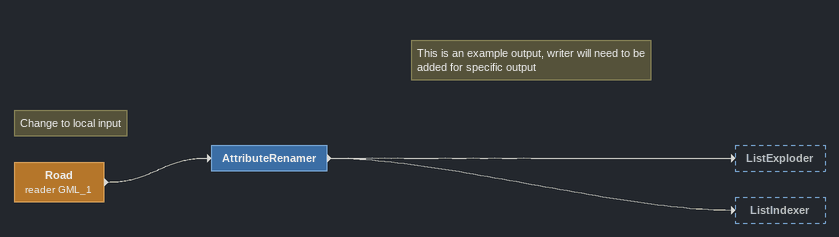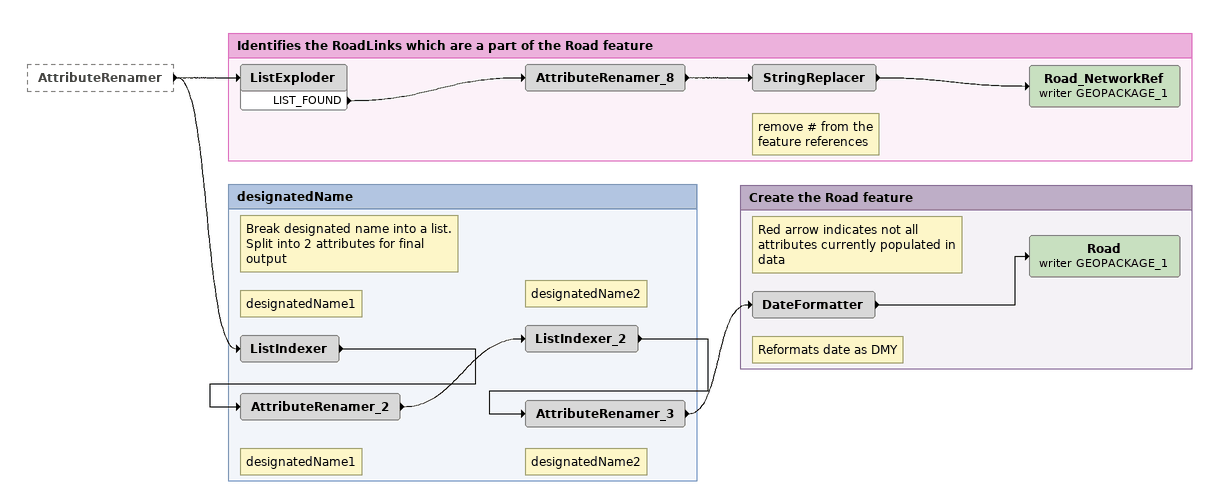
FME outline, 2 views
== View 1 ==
Note: Change to local input
Road (reader GML_1)
    -> AttributeRenamer
Note: This is an example output, writer will need to be added for specific output
AttributeRenamer
    -> ListExploder
    -> ListIndexer

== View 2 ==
AttributeRenamer [outside]
    -> ListExploder
    -> ListIndexer

Bookmark: Identifies the RoadLinks which are a part of the Road feature
ListExploder
    LIST_FOUND -> AttributeRenamer_8
AttributeRenamer_8
    -> StringReplacer
Note: remove # from the / feature references
StringReplacer
    -> Road_NetworkRef (writer GEOPACKAGE_1)
Road_NetworkRef (writer GEOPACKAGE_1)

Bookmark: designatedName
Note: Break designated name into a list. / Split into 2 attributes for final output
Note: designatedName1
ListIndexer
    -> AttributeRenamer_2
Note: designatedName1
AttributeRenamer_2
    -> ListIndexer_2
Note: designatedName2
ListIndexer_2
    -> AttributeRenamer_3
Note: designatedName2
AttributeRenamer_3
    -> DateFormatter

Bookmark: Create the Road feature
Note: Reformats date as DMY
DateFormatter
    -> Road (writer GEOPACKAGE_1)
Note: Red arrow indicates not all attributes currently populated in data
Road (writer GEOPACKAGE_1)
